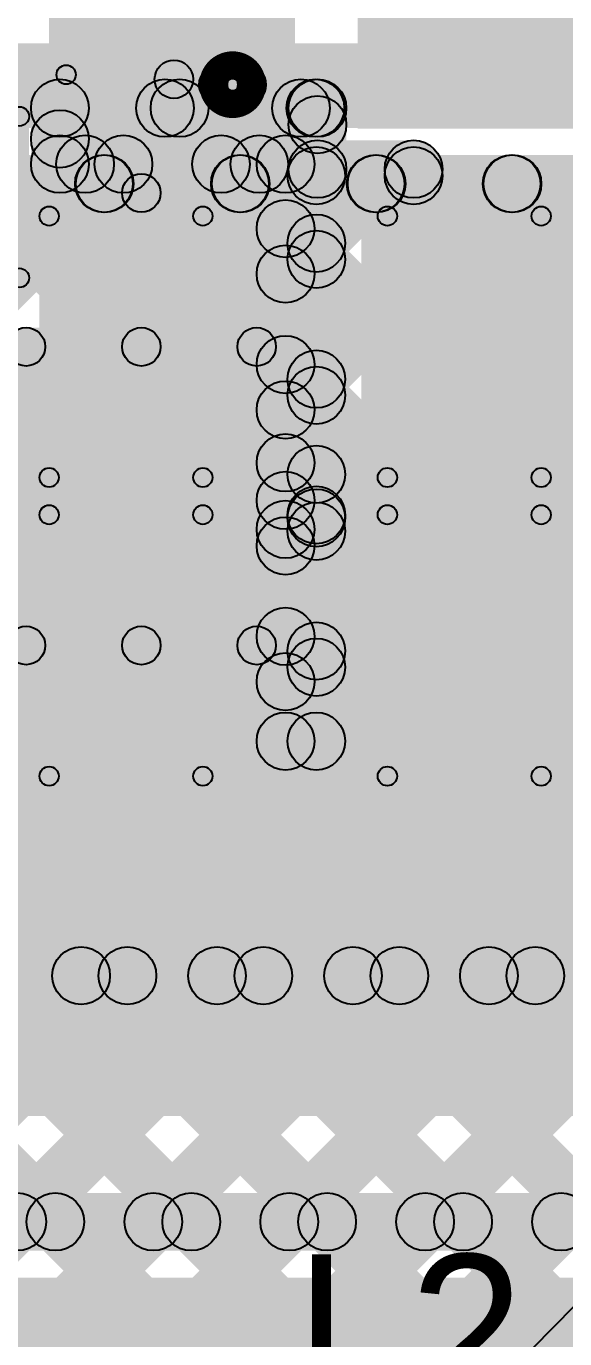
# Model space of a CAD drawing. Header units: millimetres. Extents: x 0 to 210, y 0 to 213.
# Drawn here: x 1.3387 to 1.4788, y 1.6041 to 1.9455 of the extents above; entities that cross this region are included whole.
import ezdxf

# ---------------------------------------------------------------- set-up
doc = ezdxf.new("R2010")
doc.units = ezdxf.units.MM
doc.header["$MEASUREMENT"] = 0
for name, color, linetype in [('BottomLayer', 5, 'Continuous'), ('TopLayer', 1, 'Continuous'), ('TopOverlay', 2, 'Continuous'), ('TopPaste', 8, 'Continuous'), ('TopSolder', 216, 'Continuous')]:
    doc.layers.add(name, color=color, linetype=linetype)

# ---------------------------------------------------------------- blocks, each defined once
blk = doc.blocks.new('74437368033_21')
at = {"layer": 'TopLayer'}
blk.add_hatch(color=1, dxfattribs=at).paths.add_polyline_path([(-0.26772, 0.0689), (-0.1063, 0.0689), (-0.1063, -0.0689), (-0.26772, -0.0689)])
at = {"layer": 'TopPaste'}
blk.add_hatch(color=8, dxfattribs=at).paths.add_polyline_path([(-0.26772, 0.0689), (-0.1063, 0.0689), (-0.1063, -0.0689), (-0.26772, -0.0689)])
at = {"layer": 'TopSolder'}
blk.add_hatch(color=216, dxfattribs=at).paths.add_polyline_path([(-0.27172, 0.0729), (-0.1023, 0.0729), (-0.1023, -0.0729), (-0.27172, -0.0729)])
blk = doc.blocks.new('C__0805_22')
at = {"layer": 'TopLayer'}
for points in [[(-0.06, 0.03), (-0.02, 0.03), (-0.02, -0.03), (-0.06, -0.03)], [(0.02, 0.03), (0.06, 0.03), (0.06, -0.03), (0.02, -0.03)]]:
    blk.add_hatch(color=1, dxfattribs=at).paths.add_polyline_path(points)
at = {"layer": 'TopOverlay'}
h = blk.add_hatch(color=2, dxfattribs=at)
edge = h.paths.add_edge_path()
edge.add_arc((-0.064, 0.034), 0.0025, 0, 360)
h = blk.add_hatch(color=2, dxfattribs=at)
edge = h.paths.add_edge_path()
edge.add_arc((-0.064, 0.034), 0.0025, 0, 360)
for points in [[(-0.024, 0.0365), (-0.024, 0.0315), (-0.064, 0.0315), (-0.064, 0.0365)], [(0.064, 0.0365), (0.064, 0.0315), (0.024, 0.0315), (0.024, 0.0365)], [(-0.0665, 0.034), (-0.0615, 0.034), (-0.0615, -0.034), (-0.0665, -0.034)], [(0.0615, 0.034), (0.0665, 0.034), (0.0665, -0.034), (0.0615, -0.034)], [(-0.024, -0.0315), (-0.024, -0.0365), (-0.064, -0.0365), (-0.064, -0.0315)], [(0.064, -0.0315), (0.064, -0.0365), (0.024, -0.0365), (0.024, -0.0315)]]:
    blk.add_hatch(color=2, dxfattribs=at).paths.add_polyline_path(points)
h = blk.add_hatch(color=2, dxfattribs=at)
edge = h.paths.add_edge_path()
edge.add_arc((-0.024, 0.034), 0.0025, 0, 360)
h = blk.add_hatch(color=2, dxfattribs=at)
edge = h.paths.add_edge_path()
edge.add_arc((0.024, 0.034), 0.0025, 0, 360)
h = blk.add_hatch(color=2, dxfattribs=at)
edge = h.paths.add_edge_path()
edge.add_arc((0.064, 0.034), 0.0025, 0, 360)
h = blk.add_hatch(color=2, dxfattribs=at)
edge = h.paths.add_edge_path()
edge.add_arc((0.064, 0.034), 0.0025, 0, 360)
h = blk.add_hatch(color=2, dxfattribs=at)
edge = h.paths.add_edge_path()
edge.add_arc((-0.064, -0.034), 0.0025, 0, 360)
h = blk.add_hatch(color=2, dxfattribs=at)
edge = h.paths.add_edge_path()
edge.add_arc((-0.064, -0.034), 0.0025, 0, 360)
h = blk.add_hatch(color=2, dxfattribs=at)
edge = h.paths.add_edge_path()
edge.add_arc((-0.024, -0.034), 0.0025, 0, 360)
h = blk.add_hatch(color=2, dxfattribs=at)
edge = h.paths.add_edge_path()
edge.add_arc((0.024, -0.034), 0.0025, 0, 360)
h = blk.add_hatch(color=2, dxfattribs=at)
edge = h.paths.add_edge_path()
edge.add_arc((0.064, -0.034), 0.0025, 0, 360)
h = blk.add_hatch(color=2, dxfattribs=at)
edge = h.paths.add_edge_path()
edge.add_arc((0.064, -0.034), 0.0025, 0, 360)
at = {"layer": 'TopPaste'}
for points in [[(-0.06, 0.03), (-0.02, 0.03), (-0.02, -0.03), (-0.06, -0.03)], [(0.02, 0.03), (0.06, 0.03), (0.06, -0.03), (0.02, -0.03)]]:
    blk.add_hatch(color=8, dxfattribs=at).paths.add_polyline_path(points)
at = {"layer": 'TopSolder'}
for points in [[(-0.06276, 0.03276), (-0.01724, 0.03276), (-0.01724, -0.03276), (-0.06276, -0.03276)], [(0.01724, 0.03276), (0.06276, 0.03276), (0.06276, -0.03276), (0.01724, -0.03276)]]:
    blk.add_hatch(color=216, dxfattribs=at).paths.add_polyline_path(points)
at = {"layer": 'TopOverlay'}
for centre in [(-0.064, 0.034), (-0.064, 0.034), (-0.024, 0.034), (0.024, 0.034), (0.064, 0.034), (0.064, 0.034), (-0.064, -0.034), (-0.064, -0.034), (-0.024, -0.034), (0.024, -0.034), (0.064, -0.034), (0.064, -0.034)]:
    blk.add_circle(centre, 0.0025, dxfattribs=at)
blk = doc.blocks.new('C__0805_23')
at = {"layer": 'TopLayer'}
for points in [[(-0.06, 0.03), (-0.02, 0.03), (-0.02, -0.03), (-0.06, -0.03)], [(0.02, 0.03), (0.06, 0.03), (0.06, -0.03), (0.02, -0.03)]]:
    blk.add_hatch(color=1, dxfattribs=at).paths.add_polyline_path(points)
at = {"layer": 'TopOverlay'}
h = blk.add_hatch(color=2, dxfattribs=at)
edge = h.paths.add_edge_path()
edge.add_arc((-0.064, 0.034), 0.0025, 0, 360)
h = blk.add_hatch(color=2, dxfattribs=at)
edge = h.paths.add_edge_path()
edge.add_arc((-0.064, 0.034), 0.0025, 0, 360)
for points in [[(-0.024, 0.0365), (-0.024, 0.0315), (-0.064, 0.0315), (-0.064, 0.0365)], [(0.064, 0.0365), (0.064, 0.0315), (0.024, 0.0315), (0.024, 0.0365)], [(-0.0665, 0.034), (-0.0615, 0.034), (-0.0615, -0.034), (-0.0665, -0.034)], [(0.0615, 0.034), (0.0665, 0.034), (0.0665, -0.034), (0.0615, -0.034)], [(-0.024, -0.0315), (-0.024, -0.0365), (-0.064, -0.0365), (-0.064, -0.0315)], [(0.064, -0.0315), (0.064, -0.0365), (0.024, -0.0365), (0.024, -0.0315)]]:
    blk.add_hatch(color=2, dxfattribs=at).paths.add_polyline_path(points)
h = blk.add_hatch(color=2, dxfattribs=at)
edge = h.paths.add_edge_path()
edge.add_arc((-0.024, 0.034), 0.0025, 0, 360)
h = blk.add_hatch(color=2, dxfattribs=at)
edge = h.paths.add_edge_path()
edge.add_arc((0.024, 0.034), 0.0025, 0, 360)
h = blk.add_hatch(color=2, dxfattribs=at)
edge = h.paths.add_edge_path()
edge.add_arc((0.064, 0.034), 0.0025, 0, 360)
h = blk.add_hatch(color=2, dxfattribs=at)
edge = h.paths.add_edge_path()
edge.add_arc((0.064, 0.034), 0.0025, 0, 360)
h = blk.add_hatch(color=2, dxfattribs=at)
edge = h.paths.add_edge_path()
edge.add_arc((-0.064, -0.034), 0.0025, 0, 360)
h = blk.add_hatch(color=2, dxfattribs=at)
edge = h.paths.add_edge_path()
edge.add_arc((-0.064, -0.034), 0.0025, 0, 360)
h = blk.add_hatch(color=2, dxfattribs=at)
edge = h.paths.add_edge_path()
edge.add_arc((-0.024, -0.034), 0.0025, 0, 360)
h = blk.add_hatch(color=2, dxfattribs=at)
edge = h.paths.add_edge_path()
edge.add_arc((0.024, -0.034), 0.0025, 0, 360)
h = blk.add_hatch(color=2, dxfattribs=at)
edge = h.paths.add_edge_path()
edge.add_arc((0.064, -0.034), 0.0025, 0, 360)
h = blk.add_hatch(color=2, dxfattribs=at)
edge = h.paths.add_edge_path()
edge.add_arc((0.064, -0.034), 0.0025, 0, 360)
at = {"layer": 'TopPaste'}
for points in [[(-0.06, 0.03), (-0.02, 0.03), (-0.02, -0.03), (-0.06, -0.03)], [(0.02, 0.03), (0.06, 0.03), (0.06, -0.03), (0.02, -0.03)]]:
    blk.add_hatch(color=8, dxfattribs=at).paths.add_polyline_path(points)
at = {"layer": 'TopSolder'}
for points in [[(-0.06276, 0.03276), (-0.01724, 0.03276), (-0.01724, -0.03276), (-0.06276, -0.03276)], [(0.01724, 0.03276), (0.06276, 0.03276), (0.06276, -0.03276), (0.01724, -0.03276)]]:
    blk.add_hatch(color=216, dxfattribs=at).paths.add_polyline_path(points)
at = {"layer": 'TopOverlay'}
for centre in [(-0.064, 0.034), (-0.064, 0.034), (-0.024, 0.034), (0.024, 0.034), (0.064, 0.034), (0.064, 0.034), (-0.064, -0.034), (-0.064, -0.034), (-0.024, -0.034), (0.024, -0.034), (0.064, -0.034), (0.064, -0.034)]:
    blk.add_circle(centre, 0.0025, dxfattribs=at)
blk = doc.blocks.new('SOT_23_6_110')
at = {"layer": 'TopLayer'}
for points in [[(-0.0748, 0.04921), (-0.0315, 0.04921), (-0.0315, 0.02559), (-0.0748, 0.02559)], [(0.0315, 0.04921), (0.0748, 0.04921), (0.0748, 0.02559), (0.0315, 0.02559)], [(-0.0748, 0.01181), (-0.0315, 0.01181), (-0.0315, -0.01181), (-0.0748, -0.01181)], [(0.0315, 0.01181), (0.0748, 0.01181), (0.0748, -0.01181), (0.0315, -0.01181)], [(-0.0748, -0.02559), (-0.0315, -0.02559), (-0.0315, -0.04921), (-0.0748, -0.04921)], [(0.0315, -0.02559), (0.0748, -0.02559), (0.0748, -0.04921), (0.0315, -0.04921)]]:
    blk.add_hatch(color=1, dxfattribs=at).paths.add_polyline_path(points)
at = {"layer": 'TopOverlay'}
h = blk.add_hatch(color=2, dxfattribs=at)
edge = h.paths.add_edge_path()
edge.add_arc((-0.0721, 0.06063), 0.005, 0, 360)
h = blk.add_hatch(color=2, dxfattribs=at)
edge = h.paths.add_edge_path()
edge.add_arc((-0.06475, 0.06063), 0.005, 0, 360)
h = blk.add_hatch(color=2, dxfattribs=at)
edge = h.paths.add_edge_path()
edge.add_arc((-0.02512, 0.05803), 0.0025, 0, 360)
for points in [[(0.02772, 0.06053), (0.02772, 0.05553), (-0.02512, 0.05553), (-0.02512, 0.06053)], [(0.02772, -0.05553), (0.02772, -0.06053), (-0.02512, -0.06053), (-0.02512, -0.05553)]]:
    blk.add_hatch(color=2, dxfattribs=at).paths.add_polyline_path(points)
h = blk.add_hatch(color=2, dxfattribs=at)
edge = h.paths.add_edge_path()
edge.add_arc((0.02772, 0.05803), 0.0025, 0, 360)
h = blk.add_hatch(color=2, dxfattribs=at)
edge = h.paths.add_edge_path()
edge.add_arc((-0.02512, -0.05803), 0.0025, 0, 360)
h = blk.add_hatch(color=2, dxfattribs=at)
edge = h.paths.add_edge_path()
edge.add_arc((0.02772, -0.05803), 0.0025, 0, 360)
at = {"layer": 'TopPaste'}
for points in [[(-0.0748, 0.04921), (-0.0315, 0.04921), (-0.0315, 0.02559), (-0.0748, 0.02559)], [(0.0315, 0.04921), (0.0748, 0.04921), (0.0748, 0.02559), (0.0315, 0.02559)], [(-0.0748, 0.01181), (-0.0315, 0.01181), (-0.0315, -0.01181), (-0.0748, -0.01181)], [(0.0315, 0.01181), (0.0748, 0.01181), (0.0748, -0.01181), (0.0315, -0.01181)], [(-0.0748, -0.02559), (-0.0315, -0.02559), (-0.0315, -0.04921), (-0.0748, -0.04921)], [(0.0315, -0.02559), (0.0748, -0.02559), (0.0748, -0.04921), (0.0315, -0.04921)]]:
    blk.add_hatch(color=8, dxfattribs=at).paths.add_polyline_path(points)
at = {"layer": 'TopSolder'}
for points in [[(-0.0788, 0.05321), (-0.0275, 0.05321), (-0.0275, 0.02159), (-0.0788, 0.02159)], [(0.0275, 0.05321), (0.0788, 0.05321), (0.0788, 0.02159), (0.0275, 0.02159)], [(-0.0788, 0.01581), (-0.0275, 0.01581), (-0.0275, -0.01581), (-0.0788, -0.01581)], [(0.0275, 0.01581), (0.0788, 0.01581), (0.0788, -0.01581), (0.0275, -0.01581)], [(-0.0788, -0.02159), (-0.0275, -0.02159), (-0.0275, -0.05321), (-0.0788, -0.05321)], [(0.0275, -0.02159), (0.0788, -0.02159), (0.0788, -0.05321), (0.0275, -0.05321)]]:
    blk.add_hatch(color=216, dxfattribs=at).paths.add_polyline_path(points)
at = {"layer": 'TopOverlay', "const_width": 0.01}
blk.add_lwpolyline([(-0.06475, 0.06063, 1), (-0.0721, 0.06063, 1)], format="xyb", close=True, dxfattribs=at)
at = {"layer": 'TopOverlay'}
for centre, radius in [((-0.0721, 0.06063), 0.005), ((-0.06475, 0.06063), 0.005), ((-0.02512, 0.05803), 0.0025), ((0.02772, 0.05803), 0.0025), ((-0.02512, -0.05803), 0.0025), ((0.02772, -0.05803), 0.0025)]:
    blk.add_circle(centre, radius, dxfattribs=at)
blk = doc.blocks.new('CAP_0603_117')
at = {"layer": 'TopLayer'}
for points in [[(-0.015, 0.0175), (-0.015, -0.0175), (-0.045, -0.0175), (-0.045, 0.0175)], [(0.045, 0.0175), (0.045, -0.0175), (0.015, -0.0175), (0.015, 0.0175)]]:
    blk.add_hatch(color=1, dxfattribs=at).paths.add_polyline_path(points)
at = {"layer": 'TopOverlay'}
h = blk.add_hatch(color=2, dxfattribs=at)
edge = h.paths.add_edge_path()
edge.add_arc((-0.049, 0.021), 0.0025, 0, 360)
h = blk.add_hatch(color=2, dxfattribs=at)
edge = h.paths.add_edge_path()
edge.add_arc((-0.049, 0.021), 0.0025, 0, 360)
for points in [[(-0.0515, 0.021), (-0.0465, 0.021), (-0.0465, -0.021), (-0.0515, -0.021)], [(-0.018, 0.0235), (-0.018, 0.0185), (-0.049, 0.0185), (-0.049, 0.0235)], [(0.049, 0.0235), (0.049, 0.0185), (0.018, 0.0185), (0.018, 0.0235)], [(0.0465, 0.021), (0.0515, 0.021), (0.0515, -0.021), (0.0465, -0.021)], [(-0.018, -0.0185), (-0.018, -0.0235), (-0.049, -0.0235), (-0.049, -0.0185)], [(0.049, -0.0185), (0.049, -0.0235), (0.018, -0.0235), (0.018, -0.0185)]]:
    blk.add_hatch(color=2, dxfattribs=at).paths.add_polyline_path(points)
h = blk.add_hatch(color=2, dxfattribs=at)
edge = h.paths.add_edge_path()
edge.add_arc((-0.018, 0.021), 0.0025, 0, 360)
h = blk.add_hatch(color=2, dxfattribs=at)
edge = h.paths.add_edge_path()
edge.add_arc((0.018, 0.021), 0.0025, 0, 360)
h = blk.add_hatch(color=2, dxfattribs=at)
edge = h.paths.add_edge_path()
edge.add_arc((0.049, 0.021), 0.0025, 0, 360)
h = blk.add_hatch(color=2, dxfattribs=at)
edge = h.paths.add_edge_path()
edge.add_arc((0.049, 0.021), 0.0025, 0, 360)
h = blk.add_hatch(color=2, dxfattribs=at)
edge = h.paths.add_edge_path()
edge.add_arc((-0.049, -0.021), 0.0025, 0, 360)
h = blk.add_hatch(color=2, dxfattribs=at)
edge = h.paths.add_edge_path()
edge.add_arc((-0.049, -0.021), 0.0025, 0, 360)
h = blk.add_hatch(color=2, dxfattribs=at)
edge = h.paths.add_edge_path()
edge.add_arc((-0.018, -0.021), 0.0025, 0, 360)
h = blk.add_hatch(color=2, dxfattribs=at)
edge = h.paths.add_edge_path()
edge.add_arc((0.018, -0.021), 0.0025, 0, 360)
h = blk.add_hatch(color=2, dxfattribs=at)
edge = h.paths.add_edge_path()
edge.add_arc((0.049, -0.021), 0.0025, 0, 360)
h = blk.add_hatch(color=2, dxfattribs=at)
edge = h.paths.add_edge_path()
edge.add_arc((0.049, -0.021), 0.0025, 0, 360)
at = {"layer": 'TopPaste'}
for points in [[(-0.015, 0.0175), (-0.015, -0.0175), (-0.045, -0.0175), (-0.045, 0.0175)], [(0.045, 0.0175), (0.045, -0.0175), (0.015, -0.0175), (0.015, 0.0175)]]:
    blk.add_hatch(color=8, dxfattribs=at).paths.add_polyline_path(points)
at = {"layer": 'TopSolder'}
for points in [[(-0.01264, 0.01986), (-0.01264, -0.01986), (-0.04736, -0.01986), (-0.04736, 0.01986)], [(0.04736, 0.01986), (0.04736, -0.01986), (0.01264, -0.01986), (0.01264, 0.01986)]]:
    blk.add_hatch(color=216, dxfattribs=at).paths.add_polyline_path(points)
at = {"layer": 'TopOverlay'}
for centre in [(-0.049, 0.021), (-0.049, 0.021), (-0.018, 0.021), (0.018, 0.021), (0.049, 0.021), (0.049, 0.021), (-0.049, -0.021), (-0.049, -0.021), (-0.018, -0.021), (0.018, -0.021), (0.049, -0.021), (0.049, -0.021)]:
    blk.add_circle(centre, 0.0025, dxfattribs=at)

msp = doc.modelspace()

# ---------------------------------------------------------------- hatches: boundary and pattern name
at = {"layer": 'BottomLayer'}
for points in [[(1.09203, 2.0196), (1.10263, 2.0302), (1.49303, 1.6398), (1.48243, 1.6292)], [(1.277, 1.919), (1.277, 1.941), (1.78, 1.941), (1.78, 1.919)], [(1.308, 1.897), (1.308, 1.912), (1.78, 1.912), (1.78, 1.897)], [(1.20032, 1.6292), (1.18972, 1.6398), (1.45972, 1.9098), (1.47032, 1.8992)], [(1.23568, 1.6292), (1.22507, 1.6398), (1.49507, 1.9098), (1.50568, 1.8992)], [(1.26414, 1.79908), (1.25354, 1.80969), (1.35365, 1.9098), (1.36426, 1.8992)], [(1.27103, 1.6292), (1.26043, 1.6398), (1.53043, 1.9098), (1.54103, 1.8992)], [(1.29886, 1.79845), (1.28825, 1.80905), (1.389, 1.9098), (1.39961, 1.8992)], [(1.30639, 1.6292), (1.29578, 1.6398), (1.56578, 1.9098), (1.57639, 1.8992)], [(1.31786, 1.78209), (1.30725, 1.79269), (1.42436, 1.9098), (1.43497, 1.8992)], [(1.31849, 1.8992), (1.3291, 1.9098), (1.5991, 1.6398), (1.58849, 1.6292)], [(1.34174, 1.6292), (1.33114, 1.6398), (1.60114, 1.9098), (1.61174, 1.8992)], [(1.35385, 1.8992), (1.36445, 1.9098), (1.64345, 1.6308), (1.63285, 1.6202)], [(1.3771, 1.6292), (1.36649, 1.6398), (1.63649, 1.9098), (1.6471, 1.8992)], [(1.3892, 1.8992), (1.39981, 1.9098), (1.67881, 1.6308), (1.6682, 1.6202)], [(1.41245, 1.6292), (1.40185, 1.6398), (1.67185, 1.9098), (1.68245, 1.8992)], [(1.42456, 1.8992), (1.43517, 1.9098), (1.64659, 1.69838), (1.63598, 1.68777)], [(1.44781, 1.6292), (1.4372, 1.6398), (1.7072, 1.9098), (1.71781, 1.8992)], [(1.45991, 1.8992), (1.47052, 1.9098), (1.66747, 1.71286), (1.65686, 1.70225)], [(1.48316, 1.6292), (1.47256, 1.6398), (1.74256, 1.9098), (1.75316, 1.8992)], [(1.25078, 1.8962), (1.26139, 1.9068), (1.52839, 1.6398), (1.51778, 1.6292)], [(1.28614, 1.8962), (1.29674, 1.9068), (1.56374, 1.6398), (1.55314, 1.6292)], [(0.48357, 1.662), (1.66678, 1.662), (1.66678, 1.846), (0.48357, 1.846)], [(1.30956, 1.7667), (1.32017, 1.77731), (1.45768, 1.6398), (1.44707, 1.6292)], [(1.29574, 1.74518), (1.30634, 1.75578), (1.42232, 1.6398), (1.41172, 1.6292)], [(1.22734, 1.74286), (1.23795, 1.75347), (1.35161, 1.6398), (1.34101, 1.6292)], [(1.26163, 1.74393), (1.27223, 1.75454), (1.38697, 1.6398), (1.37636, 1.6292)], [(1.068, 1.627), (1.068, 1.642), (1.614, 1.642), (1.614, 1.627)], [(1.068, 1.58), (1.068, 1.62), (1.614, 1.62), (1.614, 1.58)]]:
    msp.add_hatch(color=5, dxfattribs=at).paths.add_polyline_path(points)
h = msp.add_hatch(color=5, dxfattribs=at)
edge = h.paths.add_edge_path()
edge.add_arc((1.35895, 1.9045), 0.0075, 0, 360)
h = msp.add_hatch(color=5, dxfattribs=at)
edge = h.paths.add_edge_path()
edge.add_arc((1.35915, 1.9045), 0.0075, 0, 360)
h = msp.add_hatch(color=5, dxfattribs=at)
edge = h.paths.add_edge_path()
edge.add_arc((1.39431, 1.9045), 0.0075, 0, 360)
h = msp.add_hatch(color=5, dxfattribs=at)
edge = h.paths.add_edge_path()
edge.add_arc((1.39451, 1.9045), 0.0075, 0, 360)
h = msp.add_hatch(color=5, dxfattribs=at)
edge = h.paths.add_edge_path()
edge.add_arc((1.42966, 1.9045), 0.0075, 0, 360)
h = msp.add_hatch(color=5, dxfattribs=at)
edge = h.paths.add_edge_path()
edge.add_arc((1.42986, 1.9045), 0.0075, 0, 360)
h = msp.add_hatch(color=5, dxfattribs=at)
edge = h.paths.add_edge_path()
edge.add_arc((1.46502, 1.9045), 0.0075, 0, 360)
h = msp.add_hatch(color=5, dxfattribs=at)
edge = h.paths.add_edge_path()
edge.add_arc((1.46522, 1.9045), 0.0075, 0, 360)
h = msp.add_hatch(color=5, dxfattribs=at)
edge = h.paths.add_edge_path()
edge.add_arc((1.33644, 1.6345), 0.0075, 0, 360)
h = msp.add_hatch(color=5, dxfattribs=at)
edge = h.paths.add_edge_path()
edge.add_arc((1.34631, 1.6345), 0.0075, 0, 360)
h = msp.add_hatch(color=5, dxfattribs=at)
edge = h.paths.add_edge_path()
edge.add_arc((1.3718, 1.6345), 0.0075, 0, 360)
h = msp.add_hatch(color=5, dxfattribs=at)
edge = h.paths.add_edge_path()
edge.add_arc((1.38166, 1.6345), 0.0075, 0, 360)
h = msp.add_hatch(color=5, dxfattribs=at)
edge = h.paths.add_edge_path()
edge.add_arc((1.40715, 1.6345), 0.0075, 0, 360)
h = msp.add_hatch(color=5, dxfattribs=at)
edge = h.paths.add_edge_path()
edge.add_arc((1.41702, 1.6345), 0.0075, 0, 360)
h = msp.add_hatch(color=5, dxfattribs=at)
edge = h.paths.add_edge_path()
edge.add_arc((1.44251, 1.6345), 0.0075, 0, 360)
h = msp.add_hatch(color=5, dxfattribs=at)
edge = h.paths.add_edge_path()
edge.add_arc((1.45238, 1.6345), 0.0075, 0, 360)
h = msp.add_hatch(color=5, dxfattribs=at)
edge = h.paths.add_edge_path()
edge.add_arc((1.47786, 1.6345), 0.0075, 0, 360)
at = {"layer": 'TopLayer'}
for points in [[(1.34469, 1.75232), (1.40868, 1.75232), (1.40868, 1.969), (1.34469, 1.969)], [(1.38215, 1.93166), (1.37215, 1.93166), (1.37215, 1.95347), (1.38215, 1.95347)], [(1.3475, 1.91666), (1.3475, 1.93166), (1.4145, 1.93166), (1.4145, 1.91666)], [(1.36933, 1.90428), (1.35873, 1.91488), (1.37331, 1.92947), (1.38392, 1.91886)], [(1.36954, 1.91886), (1.38015, 1.92947), (1.39473, 1.91488), (1.38412, 1.90428)], [(1.40469, 1.90428), (1.39408, 1.91488), (1.40867, 1.92947), (1.41927, 1.91886)], [(1.4049, 1.91886), (1.4155, 1.92947), (1.41981, 1.92516), (1.4092, 1.91455)], [(1.355, 1.90958), (1.34, 1.90958), (1.34, 1.92416), (1.355, 1.92416)], [(1.422, 1.90829), (1.407, 1.90829), (1.407, 1.92416), (1.422, 1.92416)], [(1.3422, 1.91085), (1.3528, 1.92145), (1.35938, 1.91488), (1.34877, 1.90428)], [(1.3475, 1.90208), (1.3475, 1.91708), (1.40619, 1.91708), (1.40619, 1.90208)], [(1.4145, 1.90079), (1.4145, 1.91579), (1.4395, 1.91579), (1.4395, 1.90079)], [(1.41419, 1.89908), (1.41419, 1.91408), (1.4395, 1.91408), (1.4395, 1.89908)], [(1.41369, 1.8319), (1.39869, 1.8319), (1.39869, 1.90958), (1.41369, 1.90958)], [(1.42169, 1.8289), (1.40669, 1.8289), (1.40669, 1.90658), (1.42169, 1.90658)], [(1.37369, 1.86208), (1.36369, 1.86208), (1.36369, 1.90208), (1.37369, 1.90208)], [(1.40088, 1.88752), (1.41149, 1.89812), (1.41949, 1.89012), (1.40888, 1.87952)], [(1.454, 1.73429), (1.76919, 1.73429), (1.76919, 1.901), (1.454, 1.901)], [(1.41149, 1.87572), (1.40088, 1.88633), (1.40888, 1.89433), (1.41949, 1.88372)], [(1.33869, 1.85708), (1.33869, 1.86708), (1.36869, 1.86708), (1.36869, 1.85708)], [(1.36869, 1.85708), (1.36869, 1.86708), (1.39869, 1.86708), (1.39869, 1.85708)], [(1.40088, 1.85216), (1.41149, 1.86277), (1.41949, 1.85477), (1.40888, 1.84416)], [(1.41149, 1.84037), (1.40088, 1.85097), (1.40888, 1.85897), (1.41949, 1.84837)], [(1.41369, 1.81458), (1.39869, 1.81458), (1.39869, 1.8319), (1.41369, 1.8319)], [(1.41369, 1.81458), (1.39869, 1.81458), (1.39869, 1.8319), (1.41369, 1.8319)], [(1.40088, 1.81681), (1.41149, 1.82741), (1.41949, 1.81941), (1.40888, 1.80881)], [(1.42169, 1.81758), (1.40669, 1.81758), (1.40669, 1.8289), (1.42169, 1.8289)], [(1.42169, 1.81758), (1.40669, 1.81758), (1.40669, 1.8289), (1.42169, 1.8289)], [(1.41149, 1.80501), (1.40088, 1.81562), (1.40888, 1.82362), (1.41949, 1.81301)], [(1.42169, 1.7595), (1.40669, 1.7595), (1.40669, 1.81758), (1.42169, 1.81758)], [(1.18276, 1.75232), (1.39102, 1.75232), (1.39102, 1.81609), (1.18276, 1.81609)], [(1.41369, 1.7595), (1.39869, 1.7595), (1.39869, 1.81458), (1.41369, 1.81458)], [(1.33869, 1.7794), (1.33869, 1.7894), (1.36869, 1.7894), (1.36869, 1.7794)], [(1.36869, 1.7794), (1.36869, 1.7894), (1.39869, 1.7894), (1.39869, 1.7794)], [(1.40088, 1.78145), (1.41149, 1.79206), (1.41949, 1.78406), (1.40888, 1.77345)], [(1.41149, 1.76965), (1.40088, 1.78026), (1.40888, 1.78826), (1.41949, 1.77765)], [(1.40619, 1.752), (1.40619, 1.767), (1.41419, 1.767), (1.41419, 1.752)], [(1.144, 1.713), (2.048, 1.713), (2.048, 1.745), (1.144, 1.745)], [(1.17782, 1.691), (1.17782, 1.706), (1.64525, 1.706), (1.64525, 1.691)], [(1.24632, 1.56913), (1.23571, 1.57974), (1.35978, 1.7038), (1.37039, 1.6932)], [(1.24165, 1.6932), (1.25226, 1.7038), (1.37633, 1.57974), (1.36572, 1.56913)], [(1.28168, 1.56913), (1.27107, 1.57974), (1.39514, 1.7038), (1.40574, 1.6932)], [(1.27701, 1.6932), (1.28761, 1.7038), (1.41168, 1.57974), (1.40107, 1.56913)], [(1.31703, 1.56913), (1.30642, 1.57974), (1.43049, 1.7038), (1.4411, 1.6932)], [(1.31236, 1.6932), (1.32297, 1.7038), (1.44704, 1.57974), (1.43643, 1.56913)], [(1.35239, 1.56913), (1.34178, 1.57974), (1.46585, 1.7038), (1.47645, 1.6932)], [(1.34772, 1.6932), (1.35832, 1.7038), (1.48239, 1.57974), (1.47178, 1.56913)], [(1.38774, 1.56913), (1.37713, 1.57974), (1.5012, 1.7038), (1.51181, 1.6932)], [(1.38307, 1.6932), (1.39368, 1.7038), (1.69843, 1.39905), (1.68783, 1.38844)], [(1.4231, 1.56913), (1.41249, 1.57974), (1.53656, 1.7038), (1.54716, 1.6932)], [(1.41843, 1.6932), (1.42903, 1.7038), (1.6108, 1.52203), (1.6002, 1.51143)], [(1.45845, 1.56913), (1.44784, 1.57974), (1.57191, 1.7038), (1.58252, 1.6932)], [(1.45378, 1.6932), (1.46439, 1.7038), (1.6108, 1.55739), (1.6002, 1.54678)]]:
    msp.add_hatch(color=1, dxfattribs=at).paths.add_polyline_path(points)
h = msp.add_hatch(color=1, dxfattribs=at)
edge = h.paths.add_edge_path()
edge.add_arc((1.37715, 1.93166), 0.005, 0, 360)
h = msp.add_hatch(color=1, dxfattribs=at)
edge = h.paths.add_edge_path()
edge.add_arc((1.3475, 1.92416), 0.0075, 0, 360)
h = msp.add_hatch(color=1, dxfattribs=at)
edge = h.paths.add_edge_path()
edge.add_arc((1.3475, 1.92416), 0.0075, 0, 360)
h = msp.add_hatch(color=1, dxfattribs=at)
edge = h.paths.add_edge_path()
edge.add_arc((1.37484, 1.92416), 0.0075, 0, 360)
h = msp.add_hatch(color=1, dxfattribs=at)
edge = h.paths.add_edge_path()
edge.add_arc((1.37862, 1.92416), 0.0075, 0, 360)
h = msp.add_hatch(color=1, dxfattribs=at)
edge = h.paths.add_edge_path()
edge.add_arc((1.4102, 1.92416), 0.0075, 0, 360)
h = msp.add_hatch(color=1, dxfattribs=at)
edge = h.paths.add_edge_path()
edge.add_arc((1.41397, 1.92416), 0.0075, 0, 360)
h = msp.add_hatch(color=1, dxfattribs=at)
edge = h.paths.add_edge_path()
edge.add_arc((1.4145, 1.92416), 0.0075, 0, 360)
h = msp.add_hatch(color=1, dxfattribs=at)
edge = h.paths.add_edge_path()
edge.add_arc((1.4145, 1.92416), 0.0075, 0, 360)
h = msp.add_hatch(color=1, dxfattribs=at)
edge = h.paths.add_edge_path()
edge.add_arc((1.4145, 1.91986), 0.0075, 0, 360)
h = msp.add_hatch(color=1, dxfattribs=at)
edge = h.paths.add_edge_path()
edge.add_arc((1.3475, 1.91615), 0.0075, 0, 360)
h = msp.add_hatch(color=1, dxfattribs=at)
edge = h.paths.add_edge_path()
edge.add_arc((1.3475, 1.90958), 0.0075, 0, 360)
h = msp.add_hatch(color=1, dxfattribs=at)
edge = h.paths.add_edge_path()
edge.add_arc((1.3475, 1.90958), 0.0075, 0, 360)
h = msp.add_hatch(color=1, dxfattribs=at)
edge = h.paths.add_edge_path()
edge.add_arc((1.35407, 1.90958), 0.0075, 0, 360)
h = msp.add_hatch(color=1, dxfattribs=at)
edge = h.paths.add_edge_path()
edge.add_arc((1.36403, 1.90958), 0.0075, 0, 360)
h = msp.add_hatch(color=1, dxfattribs=at)
edge = h.paths.add_edge_path()
edge.add_arc((1.38943, 1.90958), 0.0075, 0, 360)
h = msp.add_hatch(color=1, dxfattribs=at)
edge = h.paths.add_edge_path()
edge.add_arc((1.39939, 1.90958), 0.0075, 0, 360)
h = msp.add_hatch(color=1, dxfattribs=at)
edge = h.paths.add_edge_path()
edge.add_arc((1.40619, 1.90958), 0.0075, 0, 360)
h = msp.add_hatch(color=1, dxfattribs=at)
edge = h.paths.add_edge_path()
edge.add_arc((1.40619, 1.90958), 0.0075, 0, 360)
h = msp.add_hatch(color=1, dxfattribs=at)
edge = h.paths.add_edge_path()
edge.add_arc((1.4145, 1.90829), 0.0075, 0, 360)
h = msp.add_hatch(color=1, dxfattribs=at)
edge = h.paths.add_edge_path()
edge.add_arc((1.4145, 1.90829), 0.0075, 0, 360)
h = msp.add_hatch(color=1, dxfattribs=at)
edge = h.paths.add_edge_path()
edge.add_arc((1.4395, 1.90829), 0.0075, 0, 360)
h = msp.add_hatch(color=1, dxfattribs=at)
edge = h.paths.add_edge_path()
edge.add_arc((1.41419, 1.90658), 0.0075, 0, 360)
h = msp.add_hatch(color=1, dxfattribs=at)
edge = h.paths.add_edge_path()
edge.add_arc((1.41419, 1.90658), 0.0075, 0, 360)
h = msp.add_hatch(color=1, dxfattribs=at)
edge = h.paths.add_edge_path()
edge.add_arc((1.4395, 1.90658), 0.0075, 0, 360)
h = msp.add_hatch(color=1, dxfattribs=at)
edge = h.paths.add_edge_path()
edge.add_arc((1.36869, 1.90208), 0.005, 0, 360)
h = msp.add_hatch(color=1, dxfattribs=at)
edge = h.paths.add_edge_path()
edge.add_arc((1.40619, 1.89282), 0.0075, 0, 360)
h = msp.add_hatch(color=1, dxfattribs=at)
edge = h.paths.add_edge_path()
edge.add_arc((1.41419, 1.88902), 0.0075, 0, 360)
h = msp.add_hatch(color=1, dxfattribs=at)
edge = h.paths.add_edge_path()
edge.add_arc((1.41419, 1.88482), 0.0075, 0, 360)
h = msp.add_hatch(color=1, dxfattribs=at)
edge = h.paths.add_edge_path()
edge.add_arc((1.40619, 1.88102), 0.0075, 0, 360)
h = msp.add_hatch(color=1, dxfattribs=at)
edge = h.paths.add_edge_path()
edge.add_arc((1.33869, 1.86208), 0.005, 0, 360)
h = msp.add_hatch(color=1, dxfattribs=at)
edge = h.paths.add_edge_path()
edge.add_arc((1.36869, 1.86208), 0.005, 0, 360)
h = msp.add_hatch(color=1, dxfattribs=at)
edge = h.paths.add_edge_path()
edge.add_arc((1.36869, 1.86208), 0.005, 0, 360)
h = msp.add_hatch(color=1, dxfattribs=at)
edge = h.paths.add_edge_path()
edge.add_arc((1.36869, 1.86208), 0.005, 0, 360)
h = msp.add_hatch(color=1, dxfattribs=at)
edge = h.paths.add_edge_path()
edge.add_arc((1.39869, 1.86208), 0.005, 0, 360)
h = msp.add_hatch(color=1, dxfattribs=at)
edge = h.paths.add_edge_path()
edge.add_arc((1.40619, 1.85746), 0.0075, 0, 360)
h = msp.add_hatch(color=1, dxfattribs=at)
edge = h.paths.add_edge_path()
edge.add_arc((1.41419, 1.85367), 0.0075, 0, 360)
h = msp.add_hatch(color=1, dxfattribs=at)
edge = h.paths.add_edge_path()
edge.add_arc((1.41419, 1.84946), 0.0075, 0, 360)
h = msp.add_hatch(color=1, dxfattribs=at)
edge = h.paths.add_edge_path()
edge.add_arc((1.40619, 1.84567), 0.0075, 0, 360)
h = msp.add_hatch(color=1, dxfattribs=at)
edge = h.paths.add_edge_path()
edge.add_arc((1.40619, 1.8319), 0.0075, 0, 360)
h = msp.add_hatch(color=1, dxfattribs=at)
edge = h.paths.add_edge_path()
edge.add_arc((1.40619, 1.8319), 0.0075, 0, 360)
h = msp.add_hatch(color=1, dxfattribs=at)
edge = h.paths.add_edge_path()
edge.add_arc((1.40619, 1.8319), 0.0075, 0, 360)
h = msp.add_hatch(color=1, dxfattribs=at)
edge = h.paths.add_edge_path()
edge.add_arc((1.41419, 1.8289), 0.0075, 0, 360)
h = msp.add_hatch(color=1, dxfattribs=at)
edge = h.paths.add_edge_path()
edge.add_arc((1.41419, 1.8289), 0.0075, 0, 360)
h = msp.add_hatch(color=1, dxfattribs=at)
edge = h.paths.add_edge_path()
edge.add_arc((1.41419, 1.8289), 0.0075, 0, 360)
h = msp.add_hatch(color=1, dxfattribs=at)
edge = h.paths.add_edge_path()
edge.add_arc((1.40619, 1.82211), 0.0075, 0, 360)
h = msp.add_hatch(color=1, dxfattribs=at)
edge = h.paths.add_edge_path()
edge.add_arc((1.41419, 1.81831), 0.0075, 0, 360)
h = msp.add_hatch(color=1, dxfattribs=at)
edge = h.paths.add_edge_path()
edge.add_arc((1.41419, 1.81758), 0.0075, 0, 360)
h = msp.add_hatch(color=1, dxfattribs=at)
edge = h.paths.add_edge_path()
edge.add_arc((1.41419, 1.81758), 0.0075, 0, 360)
h = msp.add_hatch(color=1, dxfattribs=at)
edge = h.paths.add_edge_path()
edge.add_arc((1.41419, 1.81758), 0.0075, 0, 360)
h = msp.add_hatch(color=1, dxfattribs=at)
edge = h.paths.add_edge_path()
edge.add_arc((1.40619, 1.81458), 0.0075, 0, 360)
h = msp.add_hatch(color=1, dxfattribs=at)
edge = h.paths.add_edge_path()
edge.add_arc((1.40619, 1.81458), 0.0075, 0, 360)
h = msp.add_hatch(color=1, dxfattribs=at)
edge = h.paths.add_edge_path()
edge.add_arc((1.40619, 1.81458), 0.0075, 0, 360)
h = msp.add_hatch(color=1, dxfattribs=at)
edge = h.paths.add_edge_path()
edge.add_arc((1.41419, 1.81411), 0.0075, 0, 360)
h = msp.add_hatch(color=1, dxfattribs=at)
edge = h.paths.add_edge_path()
edge.add_arc((1.40619, 1.81031), 0.0075, 0, 360)
h = msp.add_hatch(color=1, dxfattribs=at)
edge = h.paths.add_edge_path()
edge.add_arc((1.40619, 1.78675), 0.0075, 0, 360)
h = msp.add_hatch(color=1, dxfattribs=at)
edge = h.paths.add_edge_path()
edge.add_arc((1.33869, 1.7844), 0.005, 0, 360)
h = msp.add_hatch(color=1, dxfattribs=at)
edge = h.paths.add_edge_path()
edge.add_arc((1.36869, 1.7844), 0.005, 0, 360)
h = msp.add_hatch(color=1, dxfattribs=at)
edge = h.paths.add_edge_path()
edge.add_arc((1.36869, 1.7844), 0.005, 0, 360)
h = msp.add_hatch(color=1, dxfattribs=at)
edge = h.paths.add_edge_path()
edge.add_arc((1.39869, 1.7844), 0.005, 0, 360)
h = msp.add_hatch(color=1, dxfattribs=at)
edge = h.paths.add_edge_path()
edge.add_arc((1.41419, 1.78296), 0.0075, 0, 360)
h = msp.add_hatch(color=1, dxfattribs=at)
edge = h.paths.add_edge_path()
edge.add_arc((1.41419, 1.77875), 0.0075, 0, 360)
h = msp.add_hatch(color=1, dxfattribs=at)
edge = h.paths.add_edge_path()
edge.add_arc((1.40619, 1.77496), 0.0075, 0, 360)
h = msp.add_hatch(color=1, dxfattribs=at)
edge = h.paths.add_edge_path()
edge.add_arc((1.40619, 1.7595), 0.0075, 0, 360)
h = msp.add_hatch(color=1, dxfattribs=at)
edge = h.paths.add_edge_path()
edge.add_arc((1.40619, 1.7595), 0.0075, 0, 360)
h = msp.add_hatch(color=1, dxfattribs=at)
edge = h.paths.add_edge_path()
edge.add_arc((1.41419, 1.7595), 0.0075, 0, 360)
h = msp.add_hatch(color=1, dxfattribs=at)
edge = h.paths.add_edge_path()
edge.add_arc((1.41419, 1.7595), 0.0075, 0, 360)
h = msp.add_hatch(color=1, dxfattribs=at)
edge = h.paths.add_edge_path()
edge.add_arc((1.35302, 1.6985), 0.0075, 0, 360)
h = msp.add_hatch(color=1, dxfattribs=at)
edge = h.paths.add_edge_path()
edge.add_arc((1.36508, 1.6985), 0.0075, 0, 360)
h = msp.add_hatch(color=1, dxfattribs=at)
edge = h.paths.add_edge_path()
edge.add_arc((1.38838, 1.6985), 0.0075, 0, 360)
h = msp.add_hatch(color=1, dxfattribs=at)
edge = h.paths.add_edge_path()
edge.add_arc((1.40044, 1.6985), 0.0075, 0, 360)
h = msp.add_hatch(color=1, dxfattribs=at)
edge = h.paths.add_edge_path()
edge.add_arc((1.42373, 1.6985), 0.0075, 0, 360)
h = msp.add_hatch(color=1, dxfattribs=at)
edge = h.paths.add_edge_path()
edge.add_arc((1.43579, 1.6985), 0.0075, 0, 360)
h = msp.add_hatch(color=1, dxfattribs=at)
edge = h.paths.add_edge_path()
edge.add_arc((1.45909, 1.6985), 0.0075, 0, 360)
h = msp.add_hatch(color=1, dxfattribs=at)
edge = h.paths.add_edge_path()
edge.add_arc((1.47115, 1.6985), 0.0075, 0, 360)

# ---------------------------------------------------------------- linework, layer by layer
at = {"layer": 'BottomLayer'}
for centre in [(1.35895, 1.9045), (1.35915, 1.9045), (1.39431, 1.9045), (1.39451, 1.9045), (1.42966, 1.9045), (1.42986, 1.9045), (1.46502, 1.9045), (1.46522, 1.9045), (1.33644, 1.6345), (1.34631, 1.6345), (1.3718, 1.6345), (1.38166, 1.6345), (1.40715, 1.6345), (1.41702, 1.6345), (1.44251, 1.6345), (1.45238, 1.6345), (1.47786, 1.6345)]:
    msp.add_circle(centre, 0.0075, dxfattribs=at)
at = {"layer": 'TopLayer'}
for centre, radius in [((1.37715, 1.93166), 0.005), ((1.3475, 1.92416), 0.0075), ((1.3475, 1.92416), 0.0075), ((1.37484, 1.92416), 0.0075), ((1.37862, 1.92416), 0.0075), ((1.4102, 1.92416), 0.0075), ((1.41397, 1.92416), 0.0075), ((1.4145, 1.92416), 0.0075), ((1.4145, 1.92416), 0.0075), ((1.4145, 1.91986), 0.0075), ((1.3475, 1.91615), 0.0075), ((1.3475, 1.90958), 0.0075), ((1.3475, 1.90958), 0.0075), ((1.35407, 1.90958), 0.0075), ((1.36403, 1.90958), 0.0075), ((1.38943, 1.90958), 0.0075), ((1.39939, 1.90958), 0.0075), ((1.40619, 1.90958), 0.0075), ((1.40619, 1.90958), 0.0075), ((1.4145, 1.90829), 0.0075), ((1.4145, 1.90829), 0.0075), ((1.4395, 1.90829), 0.0075), ((1.41419, 1.90658), 0.0075), ((1.41419, 1.90658), 0.0075), ((1.4395, 1.90658), 0.0075), ((1.36869, 1.90208), 0.005), ((1.40619, 1.89282), 0.0075), ((1.41419, 1.88902), 0.0075), ((1.41419, 1.88482), 0.0075), ((1.40619, 1.88102), 0.0075), ((1.33869, 1.86208), 0.005), ((1.36869, 1.86208), 0.005), ((1.36869, 1.86208), 0.005), ((1.36869, 1.86208), 0.005), ((1.39869, 1.86208), 0.005), ((1.40619, 1.85746), 0.0075), ((1.41419, 1.85367), 0.0075), ((1.41419, 1.84946), 0.0075), ((1.40619, 1.84567), 0.0075), ((1.40619, 1.8319), 0.0075), ((1.40619, 1.8319), 0.0075), ((1.40619, 1.8319), 0.0075), ((1.41419, 1.8289), 0.0075), ((1.41419, 1.8289), 0.0075), ((1.41419, 1.8289), 0.0075), ((1.40619, 1.82211), 0.0075), ((1.41419, 1.81831), 0.0075), ((1.41419, 1.81758), 0.0075), ((1.41419, 1.81758), 0.0075), ((1.41419, 1.81758), 0.0075), ((1.40619, 1.81458), 0.0075), ((1.40619, 1.81458), 0.0075), ((1.40619, 1.81458), 0.0075), ((1.41419, 1.81411), 0.0075), ((1.40619, 1.81031), 0.0075), ((1.40619, 1.78675), 0.0075), ((1.33869, 1.7844), 0.005), ((1.36869, 1.7844), 0.005), ((1.36869, 1.7844), 0.005), ((1.39869, 1.7844), 0.005), ((1.41419, 1.78296), 0.0075), ((1.41419, 1.77875), 0.0075), ((1.40619, 1.77496), 0.0075), ((1.40619, 1.7595), 0.0075), ((1.40619, 1.7595), 0.0075), ((1.41419, 1.7595), 0.0075), ((1.41419, 1.7595), 0.0075), ((1.35302, 1.6985), 0.0075), ((1.36508, 1.6985), 0.0075), ((1.38838, 1.6985), 0.0075), ((1.40044, 1.6985), 0.0075), ((1.42373, 1.6985), 0.0075), ((1.43579, 1.6985), 0.0075), ((1.45909, 1.6985), 0.0075), ((1.47115, 1.6985), 0.0075)]:
    msp.add_circle(centre, radius, dxfattribs=at)
at = {"layer": 'TopSolder'}
msp.add_line((0.01639, 0.12842), (210.13236, 213.01137), dxfattribs=at)

# ---------------------------------------------------------------- block references
for name, p, rotation in [('74437368033_21', (1.69672, 1.99169), 360), ('SOT_23_6_110', (1.324, 1.99088), 180), ('CAP_0603_117', (1.288, 1.901), 180), ('C__0805_23', (1.40869, 1.86208), 180), ('C__0805_22', (1.40869, 1.7844), 180)]:
    msp.add_blockref(name, p, dxfattribs=dict(rotation=rotation))

# ---------------------------------------------------------------- texts
at = {"layer": 'TopOverlay'}
msp.add_text('L2', height=0.04, dxfattribs=at).set_placement((1.40868, 1.58601))

doc.saveas('drawing.dxf')
